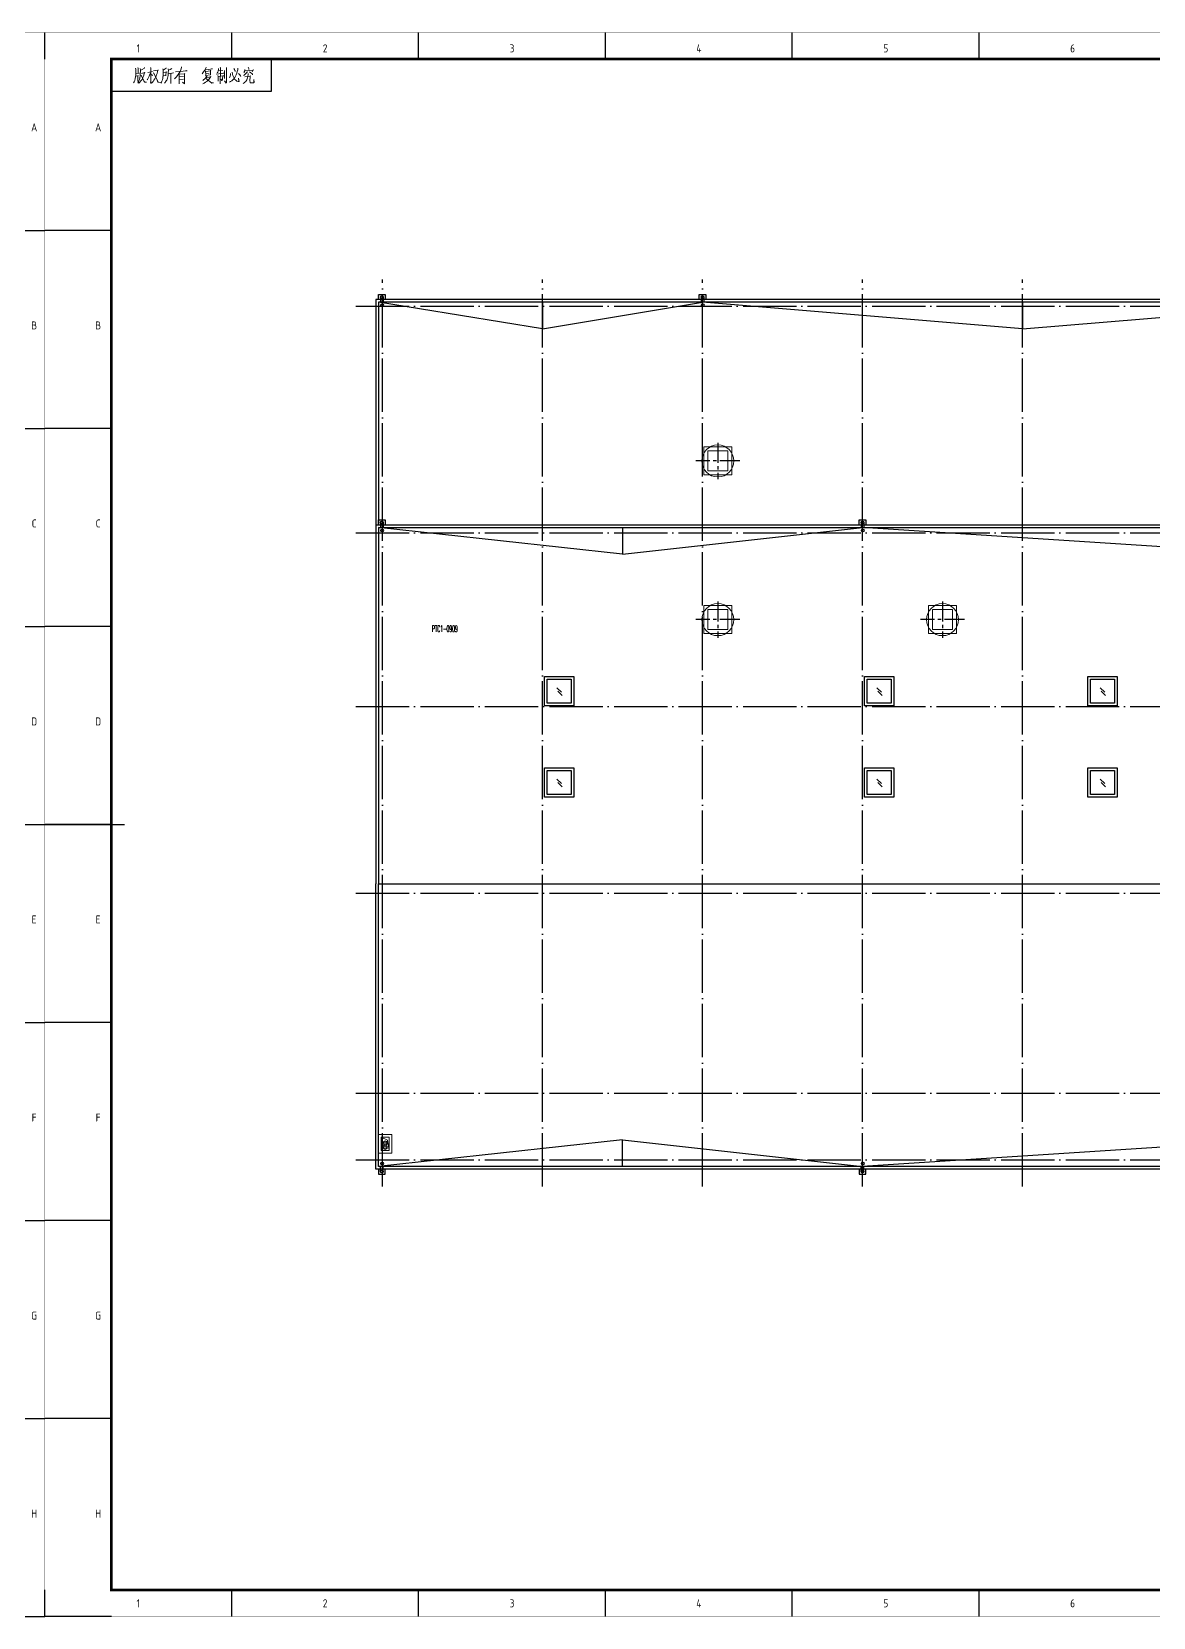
# Model space of a CAD drawing. Extents: x 93518 to 937116, y -359949 to 58022.
# Drawn here: x 852499 to 894562, y -122600 to -63150 of the extents above; entities that cross this region are included whole.
import ezdxf
from ezdxf.enums import TextEntityAlignment as Align

# ---------------------------------------------------------------- set-up
doc = ezdxf.new("R2010")
doc.units = 0
doc.header["$LTSCALE"] = 1000
doc.header["$MEASUREMENT"] = 0
doc.linetypes.add('CENTER2', pattern=[1.125, 0.75, -0.125, 0.125, -0.125])
doc.linetypes.add('DOTE', pattern=[2.42, 2, -0.2, 0.02, -0.2])
doc.layers.get('0').update_dxf_attribs({"linetype": 'CONTINUOUS'})
for name, color, linetype in [('DIM_IDEN', 3, 'CONTINUOUS'), ('DOTE', 8, 'DOTE'), ('STAIR', 2, 'CONTINUOUS'), ('WINDOW', 4, 'CONTINUOUS')]:
    doc.layers.add(name, color=color, linetype=linetype)
doc.layers.add('暖通', color=3, linetype='CONTINUOUS', lineweight=18)
doc.styles.add('_TCH_LABEL', font='COMPLEX', dxfattribs={"bigfont": 'GBCBIG'})
doc.styles.get("Standard").update_dxf_attribs({"font": 'GBENOR', "bigfont": 'GBCBIG'})

# ---------------------------------------------------------------- blocks, each defined once
blk = doc.blocks.new('GEDI_WK_A1')
at = {"color": 3}
for p, q in [((0, 584), (0, 594)), ((70.08, 584), (70.08, 594)), ((140.17, 584), (140.17, 594)), ((210.25, 584), (210.25, 594)), ((280.33, 584), (280.33, 594)), ((350.42, 584), (350.42, 594)), ((420.5, 584), (420.5, 594)), ((490.58, 584), (490.58, 594)), ((560.67, 584), (560.67, 594)), ((630.75, 584), (630.75, 594)), ((700.83, 584), (700.83, 594)), ((770.92, 584), (770.92, 594)), ((85, 572), (85, 584)), ((25, 572), (85, 572)), ((25, 519.75), (0, 519.75)), ((831, 519.75), (841, 519.75)), ((25, 445.5), (0, 445.5)), ((831, 445.5), (841, 445.5)), ((25, 371.25), (0, 371.25)), ((831, 371.25), (841, 371.25)), ((25, 297), (0, 297)), ((831, 297), (841, 297)), ((25, 222.75), (0, 222.75)), ((831, 222.75), (841, 222.75)), ((25, 148.5), (0, 148.5)), ((831, 148.5), (841, 148.5)), ((25, 74.25), (0, 74.25)), ((831, 74.25), (841, 74.25)), ((0, 0), (0, 10)), ((70.08, 0), (70.08, 10)), ((140.17, 0), (140.17, 10)), ((210.25, 0), (210.25, 10)), ((280.33, 0), (280.33, 10)), ((350.42, 0), (350.42, 10)), ((420.5, 0), (420.5, 10)), ((490.58, 0), (490.58, 10)), ((560.67, 0), (560.67, 10)), ((630.75, 0), (630.75, 10)), ((700.83, 0), (700.83, 10)), ((770.92, 0), (770.92, 10)), ((25, 0), (0, 0)), ((831, 0), (841, 0))]:
    blk.add_line(p, q, dxfattribs=at)
for points, const_width in [([(0, 0), (841, 0), (841, 594), (0, 594)], 0.1), ([(25, 10), (831, 10), (831, 584), (25, 584)], 1)]:
    blk.add_lwpolyline(points, close=True, dxfattribs=dict(at, const_width=const_width))
at = {"color": 3, "const_width": 0.5}
for points in [[(420.5, 579), (420.5, 594)], [(30, 297), (0, 297)], [(826, 297), (841, 297)], [(420.5, 0), (420.5, 15)]]:
    blk.add_lwpolyline(points, dxfattribs=at)
at = {"color": 3}
for s, p in [('1', (35.04, 588)), ('2', (105.12, 588)), ('3', (175.21, 588)), ('4', (245.29, 588)), ('5', (315.38, 588)), ('6', (385.46, 588)), ('7', (455.54, 588)), ('8', (525.62, 588)), ('9', (595.71, 588)), ('10', (665.79, 588)), ('11', (735.87, 588)), ('12', (805.96, 588)), ('1', (35.04, 5)), ('2', (105.12, 5)), ('3', (175.21, 5)), ('4', (245.29, 5)), ('5', (315.38, 5)), ('6', (385.46, 5)), ('7', (455.54, 5)), ('8', (525.62, 5)), ('9', (595.71, 5)), ('10', (665.79, 5)), ('11', (735.87, 5)), ('12', (805.96, 5))]:
    blk.add_text(s, height=3, dxfattribs=at).set_placement(p, align=Align.MIDDLE)
for s, p in [('A', (20, 556.88)), ('A', (837, 556.88)), ('B', (20, 482.62)), ('B', (837, 482.62)), ('C', (20, 408.38)), ('C', (837, 408.38)), ('D', (20, 334.12)), ('D', (837, 334.12)), ('E', (20, 259.88)), ('E', (837, 259.88)), ('F', (20, 185.62)), ('F', (837, 185.62)), ('G', (20, 111.38)), ('G', (837, 111.38)), ('H', (20, 37.12)), ('H', (837, 37.12))]:
    blk.add_text(s, height=3, dxfattribs=at).set_placement(p, align=Align.CENTER)
blk = doc.blocks.new('GEDI_Copyright_2012')
at = {"color": 7, "lineweight": 0}
for points in [[(8.99, -3.43), (9.11, -3.83), (9.11, -5.03), (9.11, -5.93), (9.03, -6.73), (8.9, -7.33), (8.73, -8.03), (8.48, -8.53), (8.22, -8.93)], [(9.16, -5.48), (10.39, -5.28)], [(10.81, -3.53), (10.9, -4.03), (10.9, -4.68), (10.81, -5.53), (10.73, -6.33), (10.6, -7.03), (10.47, -7.68), (10.3, -8.23), (10.09, -8.72), (9.84, -9.08)], [(9.88, -3.13), (9.96, -3.43), (9.96, -5.33)], [(11.2, -5.43), (12.56, -5.08), (12.47, -4.93), (12.26, -5.58), (12, -6.38), (11.75, -6.98), (11.45, -7.63), (11.03, -8.23), (10.6, -8.68), (10.26, -9.03)], [(12.43, -3.23), (12.34, -3.38), (11.53, -3.88), (10.98, -4.13)], [(14.72, -4.88), (14.42, -5.73), (14.08, -6.43), (13.74, -7.13), (13.45, -7.63), (13.36, -7.78)], [(13.62, -5.08), (15.4, -4.68)], [(14.64, -3.13), (14.81, -3.38), (14.76, -3.33), (14.72, -9.13), (14.68, -8.72), (14.72, -8.13)], [(14.72, -5.63), (15.27, -6.03), (15.4, -6.33)], [(15.7, -4.48), (17.52, -4.18), (17.44, -4.03), (17.27, -4.68), (17.1, -5.43), (16.93, -5.93), (16.76, -6.43), (16.55, -6.93), (16.21, -7.48), (15.91, -7.98), (15.61, -8.43), (15.32, -8.72), (15.02, -8.98)], [(15.61, -5.23), (15.87, -5.28), (17.44, -8.72), (18.2, -8.83), (17.44, -8.63), (17.14, -8.08)], [(20.67, -3.38), (20.5, -3.48), (19.35, -4.13), (19.27, -3.73), (19.4, -4.13), (19.4, -5.43), (19.35, -6.23), (19.31, -6.78), (19.22, -7.33), (19.1, -7.83), (18.93, -8.33), (18.72, -8.68), (18.54, -8.98)], [(19.48, -6.38), (19.56, -6.33), (20.54, -6.18), (20.41, -6.23), (20.54, -4.68), (20.63, -4.88), (19.44, -5.13)], [(22.67, -3.58), (21.99, -3.98), (21.35, -4.13), (21.26, -3.73), (21.35, -4.33), (21.31, -4.93), (21.26, -5.58), (21.22, -6.13), (21.13, -6.63), (21.05, -7.18), (20.92, -7.58), (20.71, -7.88), (20.5, -8.23), (20.28, -8.53), (20.07, -8.78), (19.86, -8.98)], [(21.31, -5.53), (23.22, -5.23), (23.09, -5.18), (22.88, -5.28)], [(22.28, -5.43), (22.28, -9.13), (22.24, -8.88), (22.28, -8.48)], [(26.28, -2.98), (26.28, -3.23), (26.02, -4.08), (25.76, -4.68), (25.51, -5.08), (25.04, -5.83), (24.36, -6.63), (23.9, -7.13), (23.6, -7.38)], [(23.98, -4.83), (28.4, -4.43), (28.14, -4.33)], [(25.34, -5.53), (25.43, -5.73), (25.38, -9.03), (25.38, -9.33), (25.34, -9.03), (25.38, -8.68)], [(25.43, -5.73), (27.38, -5.53), (27.38, -5.43), (27.47, -5.53), (27.38, -5.58), (27.38, -9.08), (27.34, -9.28), (26.66, -8.63), (27.34, -9.18)], [(28.14, -4.33), (27.8, -4.48)], [(35.45, -3.03), (35.49, -3.23), (34.98, -4.18), (34.52, -4.83), (34.26, -5.23), (34.05, -5.53)], [(35.11, -4.08), (36.34, -3.93), (37.87, -3.68), (37.75, -3.63), (37.49, -3.73)], [(35.24, -4.43), (35.28, -4.73), (35.32, -5.58), (35.32, -6.38), (35.28, -6.23), (37.19, -5.93), (37.07, -5.93), (37.15, -4.23), (37.28, -4.38), (35.28, -4.68)], [(36.64, -5.28), (35.36, -5.48)], [(39.27, -5.63), (42.08, -5.33), (42.03, -5.33), (41.87, -5.28), (41.65, -5.38)], [(40.12, -3.58), (40.16, -3.88), (39.83, -4.93), (39.66, -5.23)], [(40.12, -4.48), (41.74, -4.33)], [(40.8, -3.03), (40.84, -3.28), (40.8, -9.23), (40.72, -8.88), (40.8, -8.53)], [(42.33, -4.33), (42.42, -4.58), (42.42, -7.33), (42.33, -6.83), (42.37, -6.53)], [(43.1, -3.13), (43.18, -3.43), (43.14, -8.23), (43.14, -8.53), (43.1, -8.78), (43.05, -8.88), (42.97, -8.98), (42.37, -8.23), (43.05, -8.88)], [(47.43, -3.48), (47.39, -4.03), (47.17, -4.73), (47, -5.28), (46.71, -5.88), (46.45, -6.48), (46.2, -6.88), (45.86, -7.38), (45.47, -7.78), (45.09, -8.13), (44.67, -8.48), (44.24, -8.72)], [(44.67, -5.43), (44.63, -5.93), (44.5, -6.48), (44.37, -6.83), (44.24, -7.03)], [(45.26, -4.88), (45.43, -5.63), (45.56, -6.18), (45.77, -6.68), (45.99, -7.23), (46.24, -7.63), (46.58, -7.93), (47.05, -8.28), (47.51, -8.43), (47.81, -8.48), (47.94, -8.48), (47.73, -7.78), (47.64, -7.13), (47.81, -8.48)], [(45.82, -3.53), (46.07, -3.93), (46.24, -4.28), (46.32, -4.48), (46.32, -4.63)], [(47.64, -5.43), (48.07, -5.93), (48.36, -6.28), (48.49, -6.58)], [(51.21, -5.48), (51.21, -5.83), (51.08, -6.58), (50.95, -7.03), (50.83, -7.43), (50.7, -7.78), (50.53, -8.13), (50.32, -8.43), (50.06, -8.68), (49.77, -8.93), (49.43, -9.18)], [(50.91, -4.68), (50.83, -4.98), (50.44, -5.43), (50.06, -5.83), (49.81, -6.03), (49.55, -6.23)], [(50.06, -3.98), (50.02, -4.33), (49.94, -4.58), (49.85, -4.83), (49.77, -4.98), (49.68, -5.03), (50.02, -4.43), (53.29, -4.13), (53.16, -4.03), (52.78, -4.83)], [(51.21, -3.03), (51.47, -3.58), (51.55, -3.93)], [(51.76, -4.78), (52.27, -5.13), (52.65, -5.43), (52.83, -5.68), (52.91, -5.88)], [(9.11, -6.38), (10.01, -6.28), (9.92, -6.13), (9.92, -8.38), (9.88, -8.08), (9.88, -7.68)], [(11.15, -6.08), (12.34, -8.63), (13.15, -8.68), (12.38, -8.58), (12.17, -8.28)], [(26.96, -6.58), (25.47, -6.73)], [(25.47, -7.68), (26.96, -7.53)], [(35.71, -6.38), (35.71, -6.53), (34.98, -7.43), (34.56, -7.78), (34.26, -8.03)], [(35.62, -6.88), (35.75, -6.98), (37.28, -6.68), (37.23, -6.53), (36.77, -7.33), (36.47, -7.68), (36.17, -7.98), (35.71, -8.38), (35.28, -8.72), (34.81, -8.98), (34.26, -9.23)], [(35.54, -7.38), (35.62, -7.43), (37.57, -8.98), (38.3, -8.93), (37.57, -8.93), (37.32, -8.78)], [(39.87, -6.13), (39.95, -6.68), (39.95, -6.78), (40, -8.28), (39.95, -7.98), (40, -7.73)], [(40, -6.58), (41.95, -6.28), (41.82, -6.13), (41.74, -6.53), (41.69, -7.18), (41.61, -7.63), (41.57, -7.93), (41.44, -8.08), (41.06, -7.58), (41.48, -8.03)], [(49.98, -6.68), (52.19, -6.43), (52.06, -6.28), (52.02, -6.58), (51.93, -8.18), (51.97, -8.63), (52.06, -8.78), (52.19, -8.88), (52.4, -8.88), (52.61, -8.88), (53.21, -8.88), (53.42, -8.78), (53.46, -8.72), (53.42, -7.68), (53.42, -8.78)]]:
    blk.add_lwpolyline(points, dxfattribs=at)
blk = doc.blocks.new('A$C2DC272DD')
for p, q in [((121, 113), (0, 0)), ((142, 205), (21, 92))]:
    blk.add_line(p, q)

msp = doc.modelspace()

# ---------------------------------------------------------------- linework, layer by layer
at = {"color": 1, "linetype": 'CENTER2'}
for p, q in [((878232.8, -78568), (878232.8, -79921)), ((879057.2, -79244.5), (877408.4, -79244.5)), ((878232.8, -84518), (878232.8, -85871)), ((886657.8, -84518), (886657.8, -85871)), ((879057.2, -85194.5), (877408.4, -85194.5)), ((887482.2, -85194.5), (885833.4, -85194.5))]:
    msp.add_line(p, q, dxfattribs=at)
for p, q in [((865407.8, -81644.5), (927907.8, -81644.5)), ((865507.8, -81744.5), (927807.8, -81744.5))]:
    msp.add_line(p, q)
at = {"color": 2}
msp.add_line((865507.8, -95094.5), (927807.8, -95094.5), dxfattribs=at)
at = {"color": 4}
for points in [[(927907.8, -81644.5), (927907.8, -73194.5), (865407.8, -73194.5), (865407.8, -81644.5)], [(927807.8, -81644.5), (927807.8, -73294.5), (865507.8, -73294.5), (865507.8, -81644.5)], [(871832.8, -87419.5), (872732.8, -87419.5), (872732.8, -88319.5), (871832.8, -88319.5), (871832.8, -87419.5)], [(883832.8, -87419.5), (884732.8, -87419.5), (884732.8, -88319.5), (883832.8, -88319.5), (883832.8, -87419.5)], [(892207.8, -87419.5), (893107.8, -87419.5), (893107.8, -88319.5), (892207.8, -88319.5), (892207.8, -87419.5)], [(871832.8, -90844.5), (872732.8, -90844.5), (872732.8, -91744.5), (871832.8, -91744.5), (871832.8, -90844.5)], [(883832.8, -90844.5), (884732.8, -90844.5), (884732.8, -91744.5), (883832.8, -91744.5), (883832.8, -90844.5)], [(892207.8, -90844.5), (893107.8, -90844.5), (893107.8, -91744.5), (892207.8, -91744.5), (892207.8, -90844.5)]]:
    msp.add_lwpolyline(points, dxfattribs=at)
for points in [[(865407.8, -81644.5), (865407.8, -95094.5)], [(865507.8, -81744.5), (865507.8, -95094.5)], [(927907.8, -95094.5), (927907.8, -105794.5), (865407.8, -105794.5), (865407.8, -95094.5)], [(927807.8, -95194.5), (927807.8, -105694.5), (865507.8, -105694.5), (865507.8, -95094.5)]]:
    msp.add_lwpolyline(points)
for points in [[(871732.8, -87319.5), (872832.8, -87319.5), (872832.8, -88419.5), (871732.8, -88419.5)], [(883732.8, -87319.5), (884832.8, -87319.5), (884832.8, -88419.5), (883732.8, -88419.5)], [(892107.8, -87319.5), (893207.8, -87319.5), (893207.8, -88419.5), (892107.8, -88419.5)], [(871732.8, -90744.5), (872832.8, -90744.5), (872832.8, -91844.5), (871732.8, -91844.5)], [(883732.8, -90744.5), (884832.8, -90744.5), (884832.8, -91844.5), (883732.8, -91844.5)], [(892107.8, -90744.5), (893207.8, -90744.5), (893207.8, -91844.5), (892107.8, -91844.5)]]:
    msp.add_lwpolyline(points, close=True, dxfattribs=at)
at = {"layer": 'DOTE'}
for p, q in [((865657.8, -106444.5), (865657.8, -72444.5)), ((871657.8, -106444.5), (871657.8, -72444.5)), ((877657.8, -106444.5), (877657.8, -72444.5)), ((883657.8, -106444.5), (883657.8, -72444.5)), ((889657.8, -106444.5), (889657.8, -72444.5)), ((864657.8, -73444.5), (928657.8, -73444.5)), ((864657.8, -81944.5), (928657.8, -81944.5)), ((864657.8, -88444.5), (928657.8, -88444.5)), ((864657.8, -95444.5), (928657.8, -95444.5)), ((864657.8, -102944.5), (928657.8, -102944.5)), ((864657.8, -105444.5), (928657.8, -105444.5))]:
    msp.add_line(p, q, dxfattribs=at)
at = {"layer": 'STAIR'}
for p, q in [((865583.2, -73104.3), (865583.2, -73294.5)), ((865683.2, -73104.3), (865683.2, -73294.5)), ((877610.3, -73104.3), (877610.3, -73294.5)), ((877710.3, -73104.3), (877710.3, -73294.5)), ((871657.8, -74294.5), (865507.8, -73294.5)), ((871657.8, -73294.5), (871657.8, -74294.5)), ((871657.8, -74294.5), (877657.8, -73294.5)), ((889657.8, -74294.5), (877657.8, -73294.5)), ((889657.8, -73294.5), (889657.8, -74294.5)), ((889657.8, -74294.5), (901657.8, -73294.5)), ((874657.8, -82744.5), (865507.8, -81744.5)), ((865583.2, -81554.3), (865583.2, -81744.5)), ((865683.2, -81554.3), (865683.2, -81744.5)), ((874657.8, -81744.5), (874657.8, -82744.5)), ((874657.8, -82744.5), (883657.8, -81744.5)), ((883610.3, -81554.3), (883610.3, -81744.5)), ((899157.8, -82744.5), (883657.8, -81744.5)), ((883710.3, -81554.3), (883710.3, -81744.5)), ((874657.8, -104694.5), (865507.8, -105694.5)), ((874657.8, -105694.5), (874657.8, -104694.5)), ((874657.8, -104694.5), (883657.8, -105694.5)), ((899157.8, -104694.5), (883657.8, -105694.5)), ((865583.2, -105884.7), (865583.2, -105694.5)), ((865683.2, -105884.7), (865683.2, -105694.5)), ((883610.3, -105884.7), (883610.3, -105694.5)), ((883710.3, -105884.7), (883710.3, -105694.5))]:
    msp.add_line(p, q, dxfattribs=at)
for points in [[(865507.8, -73194.5), (865507.8, -72999.9), (865753.6, -72999.9), (865753.6, -73194.5)], [(877534.9, -73194.5), (877534.9, -72999.9), (877780.7, -72999.9), (877780.7, -73194.5)], [(865507.8, -81644.5), (865507.8, -81449.9), (865753.6, -81449.9), (865753.6, -81644.5)], [(883534.9, -81644.5), (883534.9, -81449.9), (883780.7, -81449.9), (883780.7, -81644.5)], [(865507.8, -105794.5), (865507.8, -105989.1), (865753.6, -105989.1), (865753.6, -105794.5)], [(883534.9, -105794.5), (883534.9, -105989.1), (883780.7, -105989.1), (883780.7, -105794.5)]]:
    msp.add_lwpolyline(points, dxfattribs=at)
for centre in [(865633.2, -73104.3), (877660.3, -73104.3), (865636.2, -73402.7), (877663.3, -73402.7), (865633.2, -81554.3), (865636.2, -81852.7), (883660.3, -81554.3), (883663.3, -81852.7), (865636.2, -105586.3), (883663.3, -105586.3), (865633.2, -105884.7), (883660.3, -105884.7)]:
    msp.add_circle(centre, 50, dxfattribs=at)
at = {"layer": '暖通'}
for p, q in [((877857.8, -78719.5), (877707.8, -78719.5)), ((877707.8, -78719.5), (877707.8, -79619.5)), ((878757.8, -78719.5), (877857.8, -78719.5)), ((877857.8, -78869.5), (877857.8, -79619.5)), ((878607.8, -78869.5), (877857.8, -78869.5)), ((878607.8, -79619.5), (878607.8, -78869.5)), ((878757.8, -78869.5), (878757.8, -78719.5)), ((878757.8, -79769.5), (878757.8, -78869.5)), ((877707.8, -79619.5), (877707.8, -79769.5)), ((877857.8, -79619.5), (878607.8, -79619.5)), ((877707.8, -79769.5), (878607.8, -79769.5)), ((878607.8, -79769.5), (878757.8, -79769.5)), ((877857.8, -84669.5), (877707.8, -84669.5)), ((877707.8, -84669.5), (877707.8, -85569.5)), ((878757.8, -84669.5), (877857.8, -84669.5)), ((877857.8, -84819.5), (877857.8, -85569.5)), ((878607.8, -84819.5), (877857.8, -84819.5)), ((878607.8, -85569.5), (878607.8, -84819.5)), ((878757.8, -84819.5), (878757.8, -84669.5)), ((878757.8, -85719.5), (878757.8, -84819.5)), ((886282.8, -84669.5), (886132.8, -84669.5)), ((886132.8, -84669.5), (886132.8, -85569.5)), ((887182.8, -84669.5), (886282.8, -84669.5)), ((886282.8, -84819.5), (886282.8, -85569.5)), ((887032.8, -84819.5), (886282.8, -84819.5)), ((887032.8, -85569.5), (887032.8, -84819.5)), ((887182.8, -84819.5), (887182.8, -84669.5)), ((887182.8, -85719.5), (887182.8, -84819.5)), ((877707.8, -85569.5), (877707.8, -85719.5)), ((877857.8, -85569.5), (878607.8, -85569.5)), ((886132.8, -85569.5), (886132.8, -85719.5)), ((886282.8, -85569.5), (887032.8, -85569.5)), ((877707.8, -85719.5), (878607.8, -85719.5)), ((878607.8, -85719.5), (878757.8, -85719.5)), ((886132.8, -85719.5), (887032.8, -85719.5)), ((887032.8, -85719.5), (887182.8, -85719.5))]:
    msp.add_line(p, q, dxfattribs=at)
at = {"layer": '暖通', "color": 5}
for p, q in [((865607.8, -104594.5), (865839.5, -104707.3)), ((865839.5, -104707.3), (865907.8, -105094.5))]:
    msp.add_line(p, q, dxfattribs=at)
at = {"layer": '暖通'}
for points in [[(865507.8, -104494.5), (866007.8, -104494.5), (866007.8, -105194.5), (865507.8, -105194.5)], [(865607.8, -104594.5), (865907.8, -104594.5), (865907.8, -105094.5), (865607.8, -105094.5)]]:
    msp.add_lwpolyline(points, close=True, dxfattribs=at)
for centre, radius in [((878232.8, -79244.5), 600), ((878232.8, -85194.5), 600), ((886657.8, -85194.5), 600), ((865752.7, -104817.1), 80), ((865752.7, -104977.1), 80), ((865746.5, -104818.3), 40), ((865746.5, -104978.3), 40)]:
    msp.add_circle(centre, radius, dxfattribs=at)

# ---------------------------------------------------------------- block references
at = {"xscale": 100, "yscale": 100, "zscale": 100}
for name, p in [('GEDI_WK_A1', (768891.4, -122574.9)), ('GEDI_WK_A1', (852991.4, -122574.9)), ('GEDI_Copyright_2012', (855491.4, -64174.9))]:
    msp.add_blockref(name, p, dxfattribs=at)
at = {"layer": 'WINDOW', "extrusion": (0, 0, -1), "xscale": 1.400000000023283, "yscale": 1.400000000008731, "zscale": -1.4}
for p in [(-872397.5, -88036.7), (-884397.5, -88036.7), (-892772.5, -88036.7), (-872397.5, -91461.7), (-884397.5, -91461.7), (-892772.5, -91461.7)]:
    msp.add_blockref('A$C2DC272DD', p, dxfattribs=at)

# ---------------------------------------------------------------- texts
at = {"layer": 'DIM_IDEN', "color": 7, "style": '_TCH_LABEL', "width": 0.470155}
msp.add_text('PTC1-0909', height=242.31, dxfattribs=at).set_placement((867515.2, -85656.4), (868475.4, -85656.4), align=Align.FIT)

doc.saveas('drawing.dxf')
